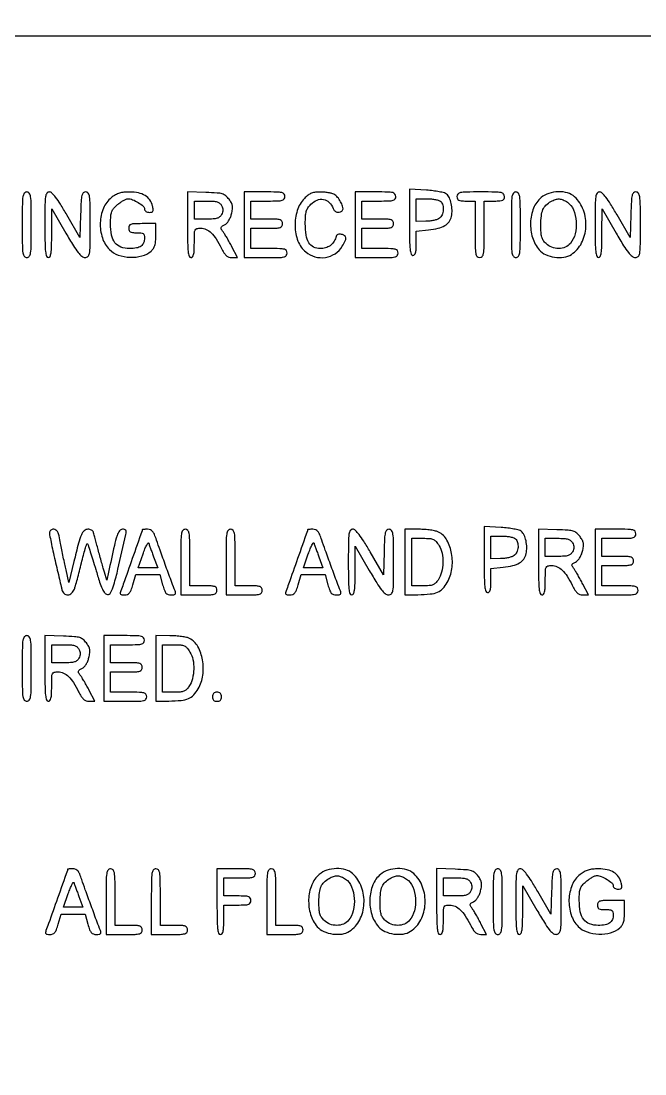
# Model space of a CAD drawing. Extents: x 0 to 1066, y 0 to 761.
# Drawn here: x 801.71 to 825.02, y 696.63 to 735.98 of the extents above; entities that cross this region are included whole.
import ezdxf

# ---------------------------------------------------------------- set-up
doc = ezdxf.new("R2010")
doc.units = 0
doc.header["$MEASUREMENT"] = 0

msp = doc.modelspace()

# ---------------------------------------------------------------- linework, layer by layer
msp.add_lwpolyline([(183.390323, 95.266879, 0.000001), (192.989143, 95.254457, 0.000118)], format="xyb")
for points in [[(409.06215, 749.15415), (40.8618, 749.132981), (40.8618, 380.65769), (40.8618, 12.1824), (501.2973, 12.1824), (961.7328, 12.1824), (961.7328, 380.646631), (961.7328, 749.110861), (961.41555, 749.1633, 0.040886), (961.153339, 749.184871, 0.000002), (934.190609, 749.194398, 0.000089), (904.448031, 749.199508, 0.000054), (869.1804, 749.195529, -0.000029), (813.61687, 749.186499, -0.000004), (696.10453, 749.175037, -0.000004), (556.774728, 749.163736, -0.000004)], [(801.7542, 728.3637, 0.002322), (801.757789, 727.590838, 0.031956), (801.778267, 727.311487, 0.123223), (801.829078, 727.185109, 0.240299), (801.9234, 727.137, 0.240299), (802.017722, 727.185109, 0.123223), (802.068533, 727.311487, 0.031956), (802.089011, 727.590838, 0.002322), (802.0926, 728.3637, 0.002322), (802.089011, 729.136562, 0.031956), (802.068533, 729.415912, 0.123223), (802.017722, 729.542291, 0.240299), (801.9234, 729.5904, 0.240299), (801.829078, 729.542291, 0.123223), (801.778267, 729.415912, 0.031956), (801.757789, 729.136562, 0.002322)], [(802.6002, 728.3637, 0.003213), (802.604528, 727.690179, 0.022561), (802.623538, 727.3626, 0.049302), (802.659453, 727.186877, 0.328801), (802.7271, 727.137, 0.295501), (802.792472, 727.179331, 0.070336), (802.830206, 727.310031, 0.029944), (802.85024, 727.557594, 0.004715), (802.855837, 728.04645), (802.857674, 728.9559), (803.384587, 728.049757, 0.006242), (803.663961, 727.582824, 0.029041), (803.843682, 727.325537, 0.052989), (803.980926, 727.185038, 0.170079), (804.10185, 727.140307, 0.199339), (804.210131, 727.183073, 0.163117), (804.267825, 727.294506, 0.036571), (804.288904, 727.553381, 0.002034), (804.2922, 728.3637, 0.002367), (804.288569, 729.130872, 0.031318), (804.268184, 729.413183, 0.117824), (804.218377, 729.541877, 0.246563), (804.12596, 729.5904, 0.195513), (804.035155, 729.553482, 0.145553), (803.981852, 729.458056, 0.043894), (803.954339, 729.251793, 0.004128), (803.93561, 728.740518), (803.9115, 727.890636), (803.418317, 728.740518, 0.007787), (803.178238, 729.139783, 0.025041), (803.001401, 729.39441, 0.035073), (802.863547, 729.549318, 0.195814), (802.762667, 729.5904, 0.254619), (802.672661, 729.541388, 0.110911), (802.624151, 729.409558, 0.030502), (802.603887, 729.123386, 0.002427)], [(805.083328, 729.378543, 0.129246), (804.787205, 728.985897, 0.088626), (804.669013, 728.437592, 0.087215), (804.747565, 727.873933, 0.118789), (805.01436, 727.437731, 0.112618), (805.342824, 727.231294, 0.075265), (805.780935, 727.148595, 0.075304), (806.223652, 727.199285, 0.113008), (806.565523, 727.381366, 0.065979), (806.653355, 727.480589, 0.074329), (806.708072, 727.595491, 0.054743), (806.736967, 727.748484, 0.019325), (806.7456, 727.971773), (806.7456, 728.406), (806.238, 728.406, 0.008455), (805.944302, 728.401033, 0.072107), (805.815, 728.3778, 0.188641), (805.753468, 728.326532, 0.12648), (805.7304, 728.2368, 0.087745), (805.745399, 728.151992, 0.177212), (805.788563, 728.100836, 0.10769), (805.872166, 728.074553, 0.022514), (806.0265, 728.0676, -0.021714), (806.188585, 728.060558, -0.124268), (806.269265, 728.032551, -0.187079), (806.309695, 727.975864, -0.062494), (806.3226, 727.87302, -0.091498), (806.288963, 727.690747, -0.148314), (806.193174, 727.567186, -0.113347), (806.023088, 727.497047, -0.041372), (805.76192, 727.4754, -0.086758), (805.439334, 727.531799, -0.145015), (805.219123, 727.693775, -0.116882), (805.093179, 727.978949, -0.045825), (805.0536, 728.409889, -0.015089), (805.062247, 728.696368, -0.073154), (805.095495, 728.855158, -0.095003), (805.168951, 728.977179, -0.035007), (805.313891, 729.11758, -0.021479), (805.422686, 729.201417, -0.024071), (805.534326, 729.272263, -0.024321), (805.634191, 729.322828, -0.105406), (805.698792, 729.3366, -0.095864), (805.876127, 729.302284, -0.042073), (806.090696, 729.194265, -0.039621), (806.273119, 729.061347, -0.218876), (806.3226, 728.953727, 0.137225), (806.336137, 728.905332, 0.104143), (806.373996, 728.864939, 0.087371), (806.431539, 728.838135, 0.065501), (806.500971, 728.829, 0.051376), (806.593948, 728.838579, 0.224479), (806.636899, 728.871025, 0.158116), (806.64758, 728.933788, 0.023398), (806.622742, 729.06165, 0.090086), (806.520494, 729.29164, 0.105062), (806.348033, 729.456682, 0.089301), (806.09948, 729.554788, 0.048933), (805.7727, 729.587581, 0.02471), (805.553234, 729.577218, 0.049497), (805.383112, 729.543529, 0.05494), (805.234639, 729.480021, 0.038421)], [(807.93, 728.367121, 0.003202), (807.934326, 727.691613, 0.022501), (807.953332, 727.36317, 0.049121), (807.98923, 727.186947, 0.329081), (808.0569, 727.137, 0.232029), (808.118637, 727.16728, 0.108427), (808.157769, 727.2498, 0.047315), (808.178501, 727.405657, 0.00942), (808.1838, 727.6869, -0.00595), (808.188107, 728.048865, -0.096871), (808.214144, 728.166998, -0.238613), (808.27881, 728.220615, -0.056005), (808.422853, 728.2368, -0.111153), (808.624305, 728.191456, -0.081177), (808.81362, 728.060601, -0.058854), (808.99931, 727.833971, -0.025924), (809.191172, 727.49655, 0.021841), (809.290916, 727.317753, 0.069009), (809.37807, 727.212227, 0.100305), (809.470578, 727.156432, 0.085906), (809.582845, 727.137), (809.79405, 727.137), (809.587873, 727.53885, 0.006834), (809.499806, 727.704872, 0.006481), (809.405698, 727.871412, 0.006451), (809.318651, 728.01656, 0.022591), (809.257227, 728.106675, -0.02569), (809.190648, 728.205664, -0.192002), (809.181729, 728.260464, -0.198014), (809.213063, 728.30539, -0.027525), (809.313928, 728.362575, 0.089041), (809.391881, 728.420414, 0.046566), (809.466398, 728.516076, 0.042448), (809.529634, 728.636402, 0.038847), (809.573864, 728.769263, 0.026721), (809.607834, 728.945622, 0.076578), (809.605842, 729.070041, 0.082928), (809.566816, 729.182384, 0.035157), (809.480472, 729.317062, 0.057331), (809.357902, 729.44734, 0.10358), (809.229517, 729.516632, 0.055706), (809.034385, 729.551574, 0.007564), (808.619158, 729.572671), (807.93, 729.597243)], [(810.045, 728.3637), (810.045, 727.137), (810.8487, 727.137, 0.004147), (811.339409, 727.14107, 0.047763), (811.530788, 727.162603, 0.16431), (811.618194, 727.214193, 0.179874), (811.6524, 727.3062, 0.157888), (811.62286, 727.397416, 0.176663), (811.54665, 727.448962, 0.055952), (811.381778, 727.471053, 0.005351), (810.9756, 727.4754), (810.2988, 727.4754), (810.2988, 727.8561), (810.2988, 728.2368), (810.891, 728.2368, 0.006583), (811.240892, 728.241407, 0.063075), (811.388025, 728.263993, 0.183695), (811.45687, 728.315426, 0.142406), (811.4832, 728.406, 0.142406), (811.45687, 728.496574, 0.183695), (811.388025, 728.548007, 0.063075), (811.240892, 728.570593, 0.006583), (810.891, 728.5752), (810.2988, 728.5752), (810.2988, 728.9136), (810.2988, 729.252), (810.9333, 729.252, 0.005909), (811.311326, 729.256467, 0.059311), (811.467337, 729.27879, 0.180365), (811.539856, 729.330288, 0.150217), (811.5678, 729.4212, 0.17273), (811.535127, 729.512957, 0.168559), (811.451475, 729.56455, 0.050222), (811.268922, 729.586249, 0.004487), (810.8064, 729.5904), (810.045, 729.5904)], [(812.295829, 729.34592, 0.114205), (812.027961, 728.89554, 0.083506), (811.945034, 728.317564, 0.085163), (812.055564, 727.755094, 0.127519), (812.344003, 727.349027, 0.108551), (812.689866, 727.167535, 0.105254), (813.084005, 727.144943, 0.106878), (813.448422, 727.284373, 0.11522), (813.711118, 727.559112, 0.021165), (813.819799, 727.762261, 0.127063), (813.842965, 727.878849, 0.232712), (813.800227, 727.954558, 0.086167), (813.685743, 728.006743, 0.067058), (813.608889, 728.016155, 0.120753), (813.547762, 728.000391, 0.12276), (813.501509, 727.958409, 0.07065), (813.468701, 727.890211, -0.072622), (813.382576, 727.712971, -0.089596), (813.254095, 727.582059, -0.08774), (813.085631, 727.502538, -0.066597), (812.882787, 727.4754, -0.114856), (812.632675, 727.533622, -0.145297), (812.459122, 727.694008, -0.099183), (812.359515, 727.976934, -0.035212), (812.3292, 728.406869, -0.014703), (812.337529, 728.690043, -0.055361), (812.367425, 728.864821, -0.07729), (812.428879, 728.997312, -0.049247), (812.536855, 729.128945, -0.096703), (812.770425, 729.286212, -0.146157), (813.012427, 729.312824, -0.15206), (813.222632, 729.20271, -0.107279), (813.368138, 728.97705, 0.127947), (813.434411, 728.882926, 0.131147), (813.53756, 728.834114, 0.142401), (813.644876, 728.845066, 0.159485), (813.724019, 728.911852, 0.211029), (813.738163, 729.013973, 0.047286), (813.672619, 729.181549, 0.046742), (813.564502, 729.35371, 0.065556), (813.436331, 729.481959, 0.088545), (813.359229, 729.521919, 0.025252), (813.228136, 729.555536, 0.02458), (813.073706, 729.579094, 0.023821), (812.916078, 729.587709, 0.026305), (812.70603, 729.578119, 0.068477), (812.559186, 729.542966, 0.074054), (812.434048, 729.471392, 0.034872)], [(814.1904, 728.3637), (814.1904, 727.137), (814.9941, 727.137, 0.004147), (815.484809, 727.14107, 0.047763), (815.676188, 727.162603, 0.16431), (815.763594, 727.214193, 0.179874), (815.7978, 727.3062, 0.157888), (815.76826, 727.397416, 0.176663), (815.69205, 727.448962, 0.055952), (815.527178, 727.471053, 0.005351), (815.121, 727.4754), (814.4442, 727.4754), (814.4442, 727.8561), (814.4442, 728.2368), (815.0364, 728.2368, 0.006583), (815.386292, 728.241407, 0.063075), (815.533425, 728.263993, 0.183695), (815.60227, 728.315426, 0.142406), (815.6286, 728.406, 0.142406), (815.60227, 728.496574, 0.183695), (815.533425, 728.548007, 0.063075), (815.386292, 728.570593, 0.006583), (815.0364, 728.5752), (814.4442, 728.5752), (814.4442, 728.9136), (814.4442, 729.252), (815.0787, 729.252, 0.005909), (815.456726, 729.256467, 0.059311), (815.612738, 729.27879, 0.180365), (815.685256, 729.330288, 0.150217), (815.7132, 729.4212, 0.17273), (815.680527, 729.512957, 0.168559), (815.596875, 729.56455, 0.050222), (815.414322, 729.586249, 0.004487), (814.9518, 729.5904), (814.1904, 729.5904)], [(816.2208, 728.459426, 0.003177), (816.225121, 727.779444, 0.022367), (816.244118, 727.449054, 0.048715), (816.27998, 727.271702, 0.329705), (816.3477, 727.2216, 0.208378), (816.408043, 727.24789, 0.11961), (816.447531, 727.318327, 0.055661), (816.468906, 727.449399, 0.012613), (816.4746, 727.675064), (816.4746, 728.128528), (816.92955, 728.175483, 0.029754), (817.295321, 728.235388, 0.076952), (817.543388, 728.333157, 0.106873), (817.701428, 728.478032, 0.100256), (817.790012, 728.67852, 0.058942), (817.812983, 728.911086, 0.048856), (817.78394, 729.158341, 0.051542), (817.712641, 729.375271, 0.114883), (817.608197, 729.512857, 0.111025), (817.524735, 729.555419, 0.015594), (817.334766, 729.59775, 0.017167), (817.103129, 729.633644, 0.01383), (816.852235, 729.656728), (816.2208, 729.697251)], [(817.9974, 729.4212, 0.094959), (818.013963, 729.334774, 0.184152), (818.06085, 729.283725, 0.098846), (818.153839, 729.25833, 0.017388), (818.3358, 729.252), (818.6742, 729.252), (818.6742, 728.1945, 0.002827), (818.677931, 727.534541, 0.036854), (818.698734, 727.290337, 0.138781), (818.749994, 727.179868, 0.218517), (818.8434, 727.137, 0.218517), (818.936806, 727.179868, 0.138781), (818.988066, 727.290337, 0.036854), (819.008869, 727.534541, 0.002827), (819.0126, 728.1945), (819.0126, 729.252), (819.3933, 729.252, 0.013964), (819.603058, 729.257859, 0.090841), (819.705263, 729.28255, 0.188085), (819.755834, 729.333595, 0.102588), (819.774, 729.4212, 0.193568), (819.736802, 729.513685, 0.15568), (819.641813, 729.565221, 0.043488), (819.432805, 729.586467, 0.003595), (818.8857, 729.5904, 0.003595), (818.338595, 729.586467, 0.043488), (818.129588, 729.565221, 0.15568), (818.034598, 729.513685, 0.193568)], [(820.0278, 728.3637, 0.002322), (820.031389, 727.590838, 0.031956), (820.051867, 727.311487, 0.123223), (820.102678, 727.185109, 0.240299), (820.197, 727.137, 0.240299), (820.291322, 727.185109, 0.123223), (820.342133, 727.311487, 0.031956), (820.362611, 727.590838, 0.002322), (820.3662, 728.3637, 0.002322), (820.362611, 729.136562, 0.031956), (820.342133, 729.415912, 0.123223), (820.291322, 729.542291, 0.240299), (820.197, 729.5904, 0.240299), (820.102678, 729.542291, 0.123223), (820.051867, 729.415912, 0.031956), (820.031389, 729.136562, 0.002322)], [(821.142403, 729.378373, 0.123885), (820.859212, 728.985677, 0.085485), (820.745637, 728.446757, 0.082885), (820.818108, 727.884736, 0.104562), (821.069839, 727.426126, 0.111799), (821.307809, 727.249775, 0.06908), (821.644208, 727.154081, 0.069045), (821.994165, 727.153615, 0.111332), (822.272082, 727.257681, 0.131426), (822.652839, 727.68366, 0.103697), (822.813254, 728.283311, 0.101152), (822.72059, 728.909653, 0.118621), (822.389971, 729.409219, 0.118666), (822.130235, 729.555801, 0.075716), (821.784556, 729.599738, 0.073305), (821.429541, 729.538407, 0.095814)], [(823.158, 728.3637, 0.003213), (823.162328, 727.690179, 0.022561), (823.181338, 727.3626, 0.049302), (823.217253, 727.186877, 0.328801), (823.2849, 727.137, 0.295501), (823.350272, 727.179331, 0.070336), (823.388006, 727.310031, 0.029944), (823.40804, 727.557594, 0.004715), (823.413637, 728.04645), (823.415474, 728.9559), (823.942387, 728.049757, 0.006242), (824.221761, 727.582824, 0.029041), (824.401482, 727.325537, 0.052989), (824.538726, 727.185038, 0.170079), (824.65965, 727.140307, 0.199339), (824.767931, 727.183073, 0.163117), (824.825625, 727.294506, 0.036571), (824.846704, 727.553381, 0.002034), (824.85, 728.3637, 0.002367), (824.846369, 729.130872, 0.031318), (824.825984, 729.413183, 0.117824), (824.776177, 729.541877, 0.246563), (824.68376, 729.5904, 0.195513), (824.592955, 729.553482, 0.145553), (824.539652, 729.458056, 0.043894), (824.512139, 729.251793, 0.004128), (824.49341, 728.740518), (824.4693, 727.890636), (823.976117, 728.740518, 0.007787), (823.736038, 729.139783, 0.025041), (823.559201, 729.39441, 0.035073), (823.421347, 729.549318, 0.195814), (823.320467, 729.5904, 0.254619), (823.230461, 729.541388, 0.110911), (823.181951, 729.409558, 0.030502), (823.161687, 729.123386, 0.002427)], [(809.199, 729.0828, -0.049536), (809.235162, 728.995426, -0.073486), (809.247253, 728.9136, -0.073486), (809.235162, 728.831774, -0.049536), (809.199, 728.7444, -0.09537), (809.130105, 728.659475, -0.100861), (809.035866, 728.608233, -0.059921), (808.890832, 728.582248, -0.014397), (808.646123, 728.5752), (808.1838, 728.5752), (808.1838, 728.9136), (808.1838, 729.252), (808.646123, 729.252, -0.014397), (808.890832, 729.244952, -0.059921), (809.035866, 729.218967, -0.100861), (809.130105, 729.167725, -0.09537)], [(817.38828, 729.23508, -0.13151), (817.467434, 729.098069, -0.084316), (817.4848, 728.914115, -0.084006), (817.440413, 728.734081, -0.128741), (817.34175, 728.608367, -0.079472), (817.260395, 728.564901, -0.027293), (817.131572, 728.528204, -0.026323), (816.982663, 728.502596, -0.027554), (816.83415, 728.493291), (816.4746, 728.4906), (816.4746, 728.9136), (816.4746, 729.3366), (816.88068, 729.3366, -0.022886), (817.043585, 729.32914, -0.026473), (817.197296, 729.306779, -0.026952), (817.323495, 729.274381, -0.120635)], [(822.121497, 729.206639, -0.143223), (822.349198, 728.922323, -0.079931), (822.45166, 728.487153, -0.077332), (822.413465, 728.026018, -0.11509), (822.232196, 727.66575, -0.119537), (822.043784, 727.526195, -0.098447), (821.798127, 727.475552, -0.09388), (821.541677, 727.522262, -0.097006), (821.323403, 727.659347, -0.056872), (821.222483, 727.77844, -0.080028), (821.164587, 727.904796, -0.054705), (821.136763, 728.076524, -0.014142), (821.130291, 728.357297, -0.025001), (821.149355, 728.702155, -0.075567), (821.208782, 728.929138, -0.098225), (821.322237, 729.094005, -0.062967), (821.5083, 729.234419, -0.051006), (821.673066, 729.307758, -0.090781), (821.819714, 729.327795, -0.090761), (821.963971, 729.294581, -0.050966)], [(802.7694, 716.857404, 0.047767), (802.777643, 716.771313, 0.002528), (802.831438, 716.500343, 0.003959), (802.899692, 716.178457, 0.00287), (802.980593, 715.821054, -0.000002), (803.0647, 715.459138, -0.000002), (803.142737, 715.123331, -0.000002), (803.208237, 714.841467, -0.000017), (803.236005, 714.72195, 0.147869), (803.317327, 714.580531, 0.205885), (803.452844, 714.531182, 0.176392), (803.598655, 714.593875, 0.11354), (803.702046, 714.748483, 0.021448), (803.744456, 714.876271, 0.003611), (803.813271, 715.124607, 0.003945), (803.889781, 715.417864, 0.003496), (803.964889, 715.724347, -0.006156), (804.03712, 716.012452, -0.010899), (804.104762, 716.247899, -0.005551), (804.165441, 716.435607, -0.556878), (804.18775, 716.44085, -0.11647), (804.21087, 716.403434, -0.001547), (804.296785, 716.142881, -0.004332), (804.393093, 715.838834, -0.00282), (804.499285, 715.486136, 0.006286), (804.645608, 715.012077, 0.030826), (804.747862, 714.751223, 0.058933), (804.837981, 714.605203, 0.190588), (804.934884, 714.549275, 0.326366), (805.057475, 714.613744, 0.039676), (805.176107, 714.913883, 0.018108), (805.330341, 715.491596, 0.002117), (805.622334, 716.79465, 0.040046), (805.635278, 716.88913, 0.15964), (805.620414, 716.944894, 0.190105), (805.577544, 716.975368, 0.060633), (805.498408, 716.985, 0.243546), (805.385412, 716.92649, 0.075824), (805.297229, 716.750217, 0.023764), (805.195662, 716.37593, 0.001912), (804.979079, 715.3776), (804.916026, 715.0815), (804.825798, 715.3776, -0.004222), (804.781212, 715.528472, -0.001439), (804.718959, 715.748254, -0.00143), (804.651605, 715.991356, -0.001648), (804.588796, 716.2236, 0.00027), (804.530398, 716.441917, 0.000345), (804.476337, 716.643031, 0.000267), (804.4308, 716.811613, 0.002921), (804.412066, 716.87925, 0.133791), (804.387706, 716.919701, 0.071199), (804.339812, 716.953936, 0.062684), (804.27691, 716.977128, 0.057069), (804.208161, 716.985, 0.191396), (804.070437, 716.930276, 0.101864), (803.963533, 716.777752, 0.038771), (803.855981, 716.464573, 0.004991), (803.68495, 715.775587), (803.500606, 714.99994), (803.391833, 715.46372, -0.004337), (803.343244, 715.679287, -0.002315), (803.28672, 715.946585, -0.002304), (803.231521, 716.220077, -0.003592), (803.186745, 716.45625, 0.011053), (803.129827, 716.733779, 0.057006), (803.077863, 716.88149, 0.121799), (803.014834, 716.95715, 0.159795), (802.929915, 716.985, 0.077986), (802.868596, 716.975377, 0.090324), (802.816551, 716.947519, 0.100781), (802.781758, 716.906066, 0.124994)], [(806.237995, 716.96385, -0.084799), (806.231491, 716.925834, -0.000052), (805.86552, 715.887062, -0.000388), (805.529976, 714.937328, -0.009822), (805.432975, 714.67965, 0.060048), (805.413383, 714.605919, 0.230938), (805.427632, 714.562062, 0.170663), (805.475725, 714.537954, 0.031659), (805.575979, 714.5316, 0.086283), (805.684094, 714.550397, 0.134827), (805.760923, 714.604359, 0.082591), (805.822996, 714.71137, 0.018432), (805.890468, 714.9123), (806.002876, 715.293), (806.447843, 715.293), (806.892811, 715.293), (806.9994, 714.9123, 0.017944), (807.064785, 714.70739, 0.087286), (807.125012, 714.601931, 0.141822), (807.202234, 714.549552, 0.078722), (807.315546, 714.5316, 0.029308), (807.420692, 714.537768, 0.166988), (807.470422, 714.561676, 0.236769), (807.485264, 714.605466, 0.061225), (807.46549, 714.67965, -0.006965), (807.343201, 714.996006, -0.001209), (807.121945, 715.59744, -0.001323), (806.902217, 716.204187, -0.005089), (806.770452, 716.58315, 0.017403), (806.691681, 716.7929, 0.074917), (806.622922, 716.906675, 0.125362), (806.543216, 716.964572, 0.094981), (806.436649, 716.985, 0.00999), (806.360484, 716.983478, 0.016528), (806.296352, 716.978787, 0.010464), (806.245248, 716.972262, 0.371455)], [(807.6762, 715.7583), (807.6762, 714.5316), (808.353, 714.5316, 0.005351), (808.759178, 714.535947, 0.055952), (808.92405, 714.558037, 0.176663), (809.00026, 714.609584, 0.157888), (809.0298, 714.7008, 0.12648), (809.006732, 714.790532, 0.188641), (808.9452, 714.8418, 0.072107), (808.815898, 714.865033, 0.008455), (808.5222, 714.87), (808.0146, 714.87), (808.0146, 715.9275, 0.002827), (808.010869, 716.587459, 0.036854), (807.990066, 716.831662, 0.138781), (807.938806, 716.942132, 0.218517), (807.8454, 716.985, 0.240299), (807.751078, 716.936891, 0.123223), (807.700267, 716.810512, 0.031956), (807.679789, 716.531162, 0.002322)], [(809.3682, 715.7583), (809.3682, 714.5316), (810.045, 714.5316, 0.005351), (810.451178, 714.535947, 0.055952), (810.61605, 714.558037, 0.176663), (810.69226, 714.609584, 0.157888), (810.7218, 714.7008, 0.12648), (810.698732, 714.790532, 0.188641), (810.6372, 714.8418, 0.072107), (810.507898, 714.865033, 0.008455), (810.2142, 714.87), (809.7066, 714.87), (809.7066, 715.9275, 0.002827), (809.702869, 716.587459, 0.036854), (809.682066, 716.831662, 0.138781), (809.630806, 716.942132, 0.218517), (809.5374, 716.985, 0.240299), (809.443078, 716.936891, 0.123223), (809.392267, 716.810512, 0.031956), (809.371789, 716.531162, 0.002322)], [(812.413795, 716.96385, -0.084799), (812.407291, 716.925834, -0.000052), (812.04132, 715.887062, -0.000388), (811.705776, 714.937328, -0.009822), (811.608775, 714.67965, 0.060048), (811.589183, 714.605919, 0.230938), (811.603432, 714.562062, 0.170663), (811.651525, 714.537954, 0.031659), (811.751779, 714.5316, 0.086283), (811.859894, 714.550397, 0.134827), (811.936723, 714.604359, 0.082591), (811.998796, 714.71137, 0.018432), (812.066268, 714.9123), (812.178676, 715.293), (812.623643, 715.293), (813.068611, 715.293), (813.1752, 714.9123, 0.017944), (813.240585, 714.70739, 0.087286), (813.300812, 714.601931, 0.141822), (813.378034, 714.549552, 0.078722), (813.491346, 714.5316, 0.029308), (813.596492, 714.537768, 0.166988), (813.646222, 714.561676, 0.236769), (813.661064, 714.605466, 0.061225), (813.64129, 714.67965, -0.006965), (813.519001, 714.996006, -0.001209), (813.297745, 715.59744, -0.001323), (813.078017, 716.204187, -0.005089), (812.946252, 716.58315, 0.017403), (812.867481, 716.7929, 0.074917), (812.798722, 716.906675, 0.125362), (812.719016, 716.964572, 0.094981), (812.612449, 716.985, 0.00999), (812.536284, 716.983478, 0.016528), (812.472152, 716.978787, 0.010464), (812.421048, 716.972262, 0.371455)], [(813.9366, 715.7583, 0.003213), (813.940928, 715.084779, 0.022561), (813.959938, 714.7572, 0.049302), (813.995853, 714.581477, 0.328801), (814.0635, 714.5316, 0.295501), (814.128872, 714.573931, 0.070336), (814.166606, 714.704631, 0.029944), (814.18664, 714.952194, 0.004715), (814.192237, 715.44105), (814.194074, 716.3505), (814.720987, 715.444357, 0.006242), (815.000361, 714.977424, 0.029041), (815.180082, 714.720137, 0.052989), (815.317326, 714.579638, 0.170079), (815.43825, 714.534907, 0.199339), (815.546531, 714.577673, 0.163117), (815.604225, 714.689106, 0.036571), (815.625304, 714.947981, 0.002034), (815.6286, 715.7583, 0.002367), (815.624969, 716.525472, 0.031318), (815.604584, 716.807783, 0.117824), (815.554777, 716.936477, 0.246563), (815.46236, 716.985, 0.195513), (815.371555, 716.948082, 0.145553), (815.318252, 716.852656, 0.043894), (815.290739, 716.646393, 0.004128), (815.27201, 716.135118), (815.2479, 715.285236), (814.754717, 716.135118, 0.007787), (814.514638, 716.534383, 0.025041), (814.337801, 716.78901, 0.035073), (814.199947, 716.943918, 0.195814), (814.099067, 716.985, 0.254619), (814.009061, 716.935988, 0.110911), (813.960551, 716.804158, 0.030502), (813.940287, 716.517986, 0.002427)], [(816.0516, 715.7583), (816.0516, 714.5316), (816.53805, 714.540033, 0.018847), (817.00102, 714.565533, 0.076273), (817.274429, 714.633881, 0.107083), (817.465618, 714.767669, 0.057946), (817.635822, 715.000564, 0.09461), (817.806813, 715.505218, 0.077415), (817.797401, 716.075831, 0.083451), (817.621767, 716.576265, 0.148656), (817.311584, 716.878003, 0.065462), (817.19924, 716.918466, 0.01784), (817.013259, 716.952174, 0.017725), (816.797631, 716.975591, 0.017594), (816.58035, 716.983753), (816.0516, 716.985)], [(819.0126, 715.854026, 0.003177), (819.016921, 715.174044, 0.022367), (819.035918, 714.843654, 0.048715), (819.07178, 714.666302, 0.329705), (819.1395, 714.6162, 0.208378), (819.199843, 714.64249, 0.11961), (819.239331, 714.712927, 0.055661), (819.260706, 714.843999, 0.012613), (819.2664, 715.069664), (819.2664, 715.523128), (819.72135, 715.570083, 0.029754), (820.087121, 715.629988, 0.076952), (820.335188, 715.727757, 0.106873), (820.493228, 715.872632, 0.100256), (820.581812, 716.07312, 0.058942), (820.604783, 716.305686, 0.048856), (820.57574, 716.552941, 0.051542), (820.504441, 716.769871, 0.114883), (820.399997, 716.907457, 0.111025), (820.316535, 716.950019, 0.015594), (820.126566, 716.99235, 0.017167), (819.894929, 717.028244, 0.01383), (819.644035, 717.051328), (819.0126, 717.091851)], [(821.043, 715.761721, 0.003202), (821.047326, 715.086213, 0.022501), (821.066332, 714.75777, 0.049121), (821.10223, 714.581547, 0.329081), (821.1699, 714.5316, 0.232029), (821.231637, 714.56188, 0.108427), (821.270769, 714.6444, 0.047315), (821.291501, 714.800257, 0.00942), (821.2968, 715.0815, -0.00595), (821.301107, 715.443465, -0.096871), (821.327144, 715.561598, -0.238613), (821.39181, 715.615215, -0.056005), (821.535853, 715.6314, -0.111153), (821.737305, 715.586056, -0.081177), (821.92662, 715.455201, -0.058854), (822.11231, 715.228571, -0.025924), (822.304172, 714.89115, 0.021841), (822.403916, 714.712353, 0.069009), (822.49107, 714.606827, 0.100305), (822.583578, 714.551032, 0.085906), (822.695845, 714.5316), (822.90705, 714.5316), (822.700873, 714.93345, 0.006834), (822.612806, 715.099472, 0.006481), (822.518698, 715.266012, 0.006451), (822.431651, 715.41116, 0.022591), (822.370227, 715.501275, -0.02569), (822.303648, 715.600264, -0.192002), (822.294729, 715.655064, -0.198014), (822.326063, 715.69999, -0.027525), (822.426928, 715.757175, 0.089041), (822.504881, 715.815014, 0.046566), (822.579398, 715.910676, 0.042448), (822.642634, 716.031002, 0.038847), (822.686864, 716.163863, 0.026721), (822.720834, 716.340222, 0.076578), (822.718842, 716.464641, 0.082928), (822.679816, 716.576984, 0.035157), (822.593472, 716.711662, 0.057331), (822.470902, 716.84194, 0.10358), (822.342517, 716.911232, 0.055706), (822.147385, 716.946174, 0.007564), (821.732158, 716.967271), (821.043, 716.991843)], [(823.158, 715.7583), (823.158, 714.5316), (823.9617, 714.5316, 0.004147), (824.452409, 714.53567, 0.047763), (824.643788, 714.557203, 0.16431), (824.731194, 714.608793, 0.179874), (824.7654, 714.7008, 0.157888), (824.73586, 714.792016, 0.176663), (824.65965, 714.843562, 0.055952), (824.494778, 714.865653, 0.005351), (824.0886, 714.87), (823.4118, 714.87), (823.4118, 715.2507), (823.4118, 715.6314), (824.004, 715.6314, 0.006583), (824.353892, 715.636007, 0.063075), (824.501025, 715.658593, 0.183695), (824.56987, 715.710026, 0.142406), (824.5962, 715.8006, 0.142406), (824.56987, 715.891174, 0.183695), (824.501025, 715.942607, 0.063075), (824.353892, 715.965193, 0.006583), (824.004, 715.9698), (823.4118, 715.9698), (823.4118, 716.3082), (823.4118, 716.6466), (824.0463, 716.6466, 0.005909), (824.424326, 716.651067, 0.059311), (824.580338, 716.67339, 0.180365), (824.652856, 716.724888, 0.150217), (824.6808, 716.8158, 0.17273), (824.648127, 716.907557, 0.168559), (824.564475, 716.95915, 0.050222), (824.381922, 716.980849, 0.004487), (823.9194, 716.985), (823.158, 716.985)], [(817.326553, 716.37165, -0.090931), (817.438874, 716.089931, -0.056823), (817.468935, 715.735009, -0.056208), (817.418025, 715.377188, -0.081785), (817.28923, 715.086309, -0.053857), (817.195967, 714.972766, -0.102503), (817.096965, 714.909135, -0.073821), (816.959288, 714.878409, -0.018052), (816.72645, 714.87), (816.3054, 714.87), (816.3054, 715.7583), (816.3054, 716.6466), (816.729643, 716.6466, -0.017821), (816.979618, 716.637688, -0.090339), (817.114117, 716.603135, -0.111314), (817.213876, 716.526766, -0.033754)], [(820.18008, 716.62968, -0.13151), (820.259234, 716.492669, -0.084316), (820.2766, 716.308715, -0.084006), (820.232213, 716.128681, -0.128741), (820.13355, 716.002967, -0.079472), (820.052195, 715.959501, -0.027293), (819.923372, 715.922804, -0.026323), (819.774463, 715.897196, -0.027554), (819.62595, 715.887891), (819.2664, 715.8852), (819.2664, 716.3082), (819.2664, 716.7312), (819.67248, 716.7312, -0.022886), (819.835385, 716.72374, -0.026473), (819.989096, 716.701378, -0.026952), (820.115295, 716.668981, -0.120635)], [(822.312, 716.4774, -0.049536), (822.348162, 716.390026, -0.073486), (822.360253, 716.3082, -0.073486), (822.348162, 716.226374, -0.049536), (822.312, 716.139, -0.09537), (822.243105, 716.054075, -0.100861), (822.148866, 716.002833, -0.059921), (822.003832, 715.976848, -0.014397), (821.759123, 715.9698), (821.2968, 715.9698), (821.2968, 716.3082), (821.2968, 716.6466), (821.759123, 716.6466, -0.014397), (822.003832, 716.639552, -0.059921), (822.148866, 716.613567, -0.100861), (822.243105, 716.562325, -0.09537)], [(806.664155, 715.94865), (806.813944, 715.5468), (806.451638, 715.5468), (806.089332, 715.5468), (806.267143, 716.061218, -0.011999), (806.337893, 716.251024, -0.026422), (806.402917, 716.391459, -0.047278), (806.453234, 716.468101, -0.601846), (806.47966, 716.463068, 0.009837), (806.501496, 716.396895, 0.001488), (806.548171, 716.265523, 0.001668), (806.604262, 716.110756, 0.001442)], [(812.839955, 715.94865), (812.989744, 715.5468), (812.627438, 715.5468), (812.265132, 715.5468), (812.442943, 716.061218, -0.011999), (812.513693, 716.251024, -0.026422), (812.578717, 716.391459, -0.047278), (812.629034, 716.468101, -0.601846), (812.65546, 716.463068, 0.009837), (812.677296, 716.396895, 0.001488), (812.723971, 716.265523, 0.001668), (812.780062, 716.110756, 0.001442)], [(801.7542, 711.7821, 0.002322), (801.757789, 711.009238, 0.031956), (801.778267, 710.729887, 0.123223), (801.829078, 710.603509, 0.240299), (801.9234, 710.5554, 0.240299), (802.017722, 710.603509, 0.123223), (802.068533, 710.729887, 0.031956), (802.089011, 711.009238, 0.002322), (802.0926, 711.7821, 0.002322), (802.089011, 712.554962, 0.031956), (802.068533, 712.834312, 0.123223), (802.017722, 712.960691, 0.240299), (801.9234, 713.0088, 0.240299), (801.829078, 712.960691, 0.123223), (801.778267, 712.834312, 0.031956), (801.757789, 712.554962, 0.002322)], [(802.6002, 711.785521, 0.003202), (802.604526, 711.110013, 0.022501), (802.623532, 710.78157, 0.049121), (802.65943, 710.605347, 0.329081), (802.7271, 710.5554, 0.232029), (802.788837, 710.58568, 0.108427), (802.827969, 710.6682, 0.047315), (802.848701, 710.824057, 0.00942), (802.854, 711.1053, -0.00595), (802.858307, 711.467265, -0.096871), (802.884344, 711.585398, -0.238613), (802.94901, 711.639015, -0.056005), (803.093053, 711.6552, -0.111153), (803.294505, 711.609856, -0.081177), (803.48382, 711.479001, -0.058854), (803.66951, 711.252371, -0.025924), (803.861372, 710.91495, 0.021841), (803.961116, 710.736153, 0.069009), (804.04827, 710.630627, 0.100305), (804.140778, 710.574832, 0.085906), (804.253045, 710.5554), (804.46425, 710.5554), (804.258073, 710.95725, 0.006834), (804.170006, 711.123272, 0.006481), (804.075898, 711.289812, 0.006451), (803.988851, 711.43496, 0.022591), (803.927427, 711.525075, -0.02569), (803.860848, 711.624064, -0.192002), (803.851929, 711.678864, -0.198014), (803.883263, 711.72379, -0.027525), (803.984128, 711.780975, 0.089041), (804.062081, 711.838814, 0.046566), (804.136598, 711.934476, 0.042448), (804.199834, 712.054802, 0.038847), (804.244064, 712.187663, 0.026721), (804.278034, 712.364022, 0.076578), (804.276042, 712.488441, 0.082928), (804.237016, 712.600784, 0.035157), (804.150672, 712.735462, 0.057331), (804.028102, 712.86574, 0.10358), (803.899717, 712.935032, 0.055706), (803.704585, 712.969974, 0.007564), (803.289358, 712.991071), (802.6002, 713.015643)], [(804.7998, 711.7821), (804.7998, 710.5554), (805.6035, 710.5554, 0.004147), (806.094209, 710.55947, 0.047763), (806.285588, 710.581003, 0.16431), (806.372994, 710.632593, 0.179874), (806.4072, 710.7246, 0.157888), (806.37766, 710.815816, 0.176663), (806.30145, 710.867362, 0.055952), (806.136578, 710.889453, 0.005351), (805.7304, 710.8938), (805.0536, 710.8938), (805.0536, 711.2745), (805.0536, 711.6552), (805.6458, 711.6552, 0.006583), (805.995692, 711.659807, 0.063075), (806.142825, 711.682393, 0.183695), (806.21167, 711.733826, 0.142406), (806.238, 711.8244, 0.142406), (806.21167, 711.914974, 0.183695), (806.142825, 711.966407, 0.063075), (805.995692, 711.988993, 0.006583), (805.6458, 711.9936), (805.0536, 711.9936), (805.0536, 712.332), (805.0536, 712.6704), (805.6881, 712.6704, 0.005909), (806.066126, 712.674867, 0.059311), (806.222138, 712.69719, 0.180365), (806.294656, 712.748688, 0.150217), (806.3226, 712.8396, 0.17273), (806.289927, 712.931357, 0.168559), (806.206275, 712.98295, 0.050222), (806.023722, 713.004649, 0.004487), (805.5612, 713.0088), (804.7998, 713.0088)], [(806.7456, 711.7821), (806.7456, 710.5554), (807.23205, 710.563833, 0.018847), (807.69502, 710.589333, 0.076273), (807.968429, 710.657681, 0.107083), (808.159618, 710.791469, 0.057946), (808.329822, 711.024364, 0.09461), (808.500813, 711.529018, 0.077415), (808.491401, 712.099631, 0.083451), (808.315767, 712.600065, 0.148656), (808.005584, 712.901803, 0.065462), (807.89324, 712.942266, 0.01784), (807.707259, 712.975974, 0.017725), (807.491631, 712.999391, 0.017594), (807.27435, 713.007553), (806.7456, 713.0088)], [(803.8692, 712.5012, -0.049536), (803.905362, 712.413826, -0.073486), (803.917453, 712.332, -0.073486), (803.905362, 712.250174, -0.049536), (803.8692, 712.1628, -0.09537), (803.800305, 712.077875, -0.100861), (803.706066, 712.026633, -0.059921), (803.561032, 712.000648, -0.014397), (803.316323, 711.9936), (802.854, 711.9936), (802.854, 712.332), (802.854, 712.6704), (803.316323, 712.6704, -0.014397), (803.561032, 712.663352, -0.059921), (803.706066, 712.637367, -0.100861), (803.800305, 712.586125, -0.09537)], [(808.020553, 712.39545, -0.090931), (808.132874, 712.113731, -0.056823), (808.162935, 711.758809, -0.056208), (808.112025, 711.400988, -0.081785), (807.98323, 711.110109, -0.053857), (807.889967, 710.996566, -0.102503), (807.790965, 710.932935, -0.073821), (807.653288, 710.902209, -0.018052), (807.42045, 710.8938), (806.9994, 710.8938), (806.9994, 711.7821), (806.9994, 712.6704), (807.423643, 712.6704, -0.017821), (807.673618, 712.661488, -0.090339), (807.808117, 712.626935, -0.111314), (807.907876, 712.550566, -0.033754)], [(808.8606, 710.7246, 0.072254), (808.871331, 710.650731, 0.124864), (808.9029, 710.5977, 0.124864), (808.955931, 710.566131, 0.072254), (809.0298, 710.5554, 0.072254), (809.103669, 710.566131, 0.124864), (809.1567, 710.5977, 0.124864), (809.188269, 710.650731, 0.072254), (809.199, 710.7246, 0.072254), (809.188269, 710.798469, 0.124864), (809.1567, 710.8515, 0.124864), (809.103669, 710.883069, 0.072254), (809.0298, 710.8938, 0.072254), (808.955931, 710.883069, 0.124864), (808.9029, 710.8515, 0.124864), (808.871331, 710.798469, 0.072254)], [(803.446195, 704.27385, -0.084799), (803.439691, 704.235834, -0.000052), (803.07372, 703.197062, -0.000388), (802.738176, 702.247328, -0.009822), (802.641175, 701.98965, 0.060048), (802.621583, 701.915919, 0.230938), (802.635832, 701.872062, 0.170663), (802.683925, 701.847954, 0.031659), (802.784179, 701.8416, 0.086283), (802.892294, 701.860397, 0.134827), (802.969123, 701.914359, 0.082591), (803.031196, 702.02137, 0.018432), (803.098668, 702.2223), (803.211076, 702.603), (803.656043, 702.603), (804.101011, 702.603), (804.2076, 702.2223, 0.017944), (804.272985, 702.01739, 0.087286), (804.333212, 701.911931, 0.141822), (804.410434, 701.859552, 0.078722), (804.523746, 701.8416, 0.029308), (804.628892, 701.847768, 0.166988), (804.678622, 701.871676, 0.236769), (804.693464, 701.915466, 0.061225), (804.67369, 701.98965, -0.006965), (804.551401, 702.306006, -0.001209), (804.330145, 702.90744, -0.001323), (804.110417, 703.514187, -0.005089), (803.978652, 703.89315, 0.017403), (803.899881, 704.1029, 0.074917), (803.831122, 704.216675, 0.125362), (803.751416, 704.274572, 0.094981), (803.644849, 704.295, 0.00999), (803.568684, 704.293478, 0.016528), (803.504552, 704.288787, 0.010464), (803.453448, 704.282262, 0.371455)], [(804.8844, 703.0683), (804.8844, 701.8416), (805.5612, 701.8416, 0.005351), (805.967378, 701.845947, 0.055952), (806.13225, 701.868037, 0.176663), (806.20846, 701.919584, 0.157888), (806.238, 702.0108, 0.12648), (806.214932, 702.100532, 0.188641), (806.1534, 702.1518, 0.072107), (806.024098, 702.175033, 0.008455), (805.7304, 702.18), (805.2228, 702.18), (805.2228, 703.2375, 0.002827), (805.219069, 703.897459, 0.036854), (805.198266, 704.141662, 0.138781), (805.147006, 704.252132, 0.218517), (805.0536, 704.295, 0.240299), (804.959278, 704.246891, 0.123223), (804.908467, 704.120512, 0.031956), (804.887989, 703.841162, 0.002322)], [(806.5764, 703.0683), (806.5764, 701.8416), (807.2532, 701.8416, 0.005351), (807.659378, 701.845947, 0.055952), (807.82425, 701.868037, 0.176663), (807.90046, 701.919584, 0.157888), (807.93, 702.0108, 0.12648), (807.906932, 702.100532, 0.188641), (807.8454, 702.1518, 0.072107), (807.716098, 702.175033, 0.008455), (807.4224, 702.18), (806.9148, 702.18), (806.9148, 703.2375, 0.002827), (806.911069, 703.897459, 0.036854), (806.890266, 704.141662, 0.138781), (806.839006, 704.252132, 0.218517), (806.7456, 704.295, 0.240299), (806.651278, 704.246891, 0.123223), (806.600467, 704.120512, 0.031956), (806.579989, 703.841162, 0.002322)], [(809.0298, 703.0683, 0.003213), (809.034128, 702.394779, 0.022561), (809.053138, 702.0672, 0.049302), (809.089053, 701.891477, 0.328801), (809.1567, 701.8416, 0.232029), (809.218437, 701.87188, 0.108427), (809.257569, 701.9544, 0.047315), (809.278301, 702.110257, 0.00942), (809.2836, 702.3915), (809.2836, 702.9414), (809.7912, 702.9414, 0.008455), (810.084898, 702.946367, 0.072107), (810.2142, 702.9696, 0.188641), (810.275732, 703.020868, 0.12648), (810.2988, 703.1106, 0.12648), (810.275732, 703.200332, 0.188641), (810.2142, 703.2516, 0.072107), (810.084898, 703.274833, 0.008455), (809.7912, 703.2798), (809.2836, 703.2798), (809.2836, 703.6182), (809.2836, 703.9566), (809.8758, 703.9566, 0.006583), (810.225692, 703.961207, 0.063075), (810.372825, 703.983793, 0.183695), (810.44167, 704.035226, 0.142406), (810.468, 704.1258, 0.165398), (810.436883, 704.217295, 0.1727), (810.356963, 704.268874, 0.052938), (810.183245, 704.290757, 0.004884), (809.7489, 704.295), (809.0298, 704.295)], [(810.891, 703.0683), (810.891, 701.8416), (811.5678, 701.8416, 0.005351), (811.973978, 701.845947, 0.055952), (812.13885, 701.868037, 0.176663), (812.21506, 701.919584, 0.157888), (812.2446, 702.0108, 0.12648), (812.221532, 702.100532, 0.188641), (812.16, 702.1518, 0.072107), (812.030698, 702.175033, 0.008455), (811.737, 702.18), (811.2294, 702.18), (811.2294, 703.2375, 0.002827), (811.225669, 703.897459, 0.036854), (811.204866, 704.141662, 0.138781), (811.153606, 704.252132, 0.218517), (811.0602, 704.295, 0.240299), (810.965878, 704.246891, 0.123223), (810.915067, 704.120512, 0.031956), (810.894589, 703.841162, 0.002322)], [(812.851603, 704.082973, 0.123885), (812.568412, 703.690277, 0.085485), (812.454837, 703.151357, 0.082885), (812.527308, 702.589336, 0.104562), (812.779039, 702.130726, 0.111799), (813.017009, 701.954375, 0.06908), (813.353408, 701.858681, 0.069045), (813.703365, 701.858215, 0.111332), (813.981282, 701.962281, 0.131426), (814.362039, 702.38826, 0.103697), (814.522454, 702.987911, 0.101152), (814.42979, 703.614253, 0.118621), (814.099171, 704.113819, 0.118666), (813.839435, 704.260401, 0.075716), (813.493756, 704.304338, 0.073305), (813.138741, 704.243007, 0.095814)], [(813.830697, 703.911239, -0.143223), (814.058398, 703.626923, -0.079931), (814.16086, 703.191753, -0.077332), (814.122665, 702.730618, -0.11509), (813.941396, 702.37035, -0.119537), (813.752984, 702.230795, -0.098447), (813.507327, 702.180152, -0.09388), (813.250877, 702.226862, -0.097006), (813.032603, 702.363947, -0.056872), (812.931683, 702.48304, -0.080028), (812.873787, 702.609396, -0.054705), (812.845963, 702.781124, -0.014142), (812.839491, 703.061897, -0.025001), (812.858555, 703.406755, -0.075567), (812.917982, 703.633738, -0.098225), (813.031437, 703.798605, -0.062967), (813.2175, 703.939019, -0.051006), (813.382266, 704.012358, -0.090781), (813.528914, 704.032395, -0.090761), (813.673171, 703.999181, -0.050966)], [(815.135803, 704.082973, 0.123885), (814.852612, 703.690277, 0.085485), (814.739037, 703.151357, 0.082885), (814.811508, 702.589336, 0.104562), (815.063239, 702.130726, 0.111799), (815.301209, 701.954375, 0.06908), (815.637608, 701.858681, 0.069045), (815.987565, 701.858215, 0.111332), (816.265482, 701.962281, 0.131426), (816.646239, 702.38826, 0.103697), (816.806654, 702.987911, 0.101152), (816.71399, 703.614253, 0.118621), (816.383371, 704.113819, 0.118666), (816.123635, 704.260401, 0.075716), (815.777956, 704.304338, 0.073305), (815.422941, 704.243007, 0.095814)], [(816.114897, 703.911239, -0.143223), (816.342598, 703.626923, -0.079931), (816.44506, 703.191753, -0.077332), (816.406865, 702.730618, -0.11509), (816.225596, 702.37035, -0.119537), (816.037184, 702.230795, -0.098447), (815.791527, 702.180152, -0.09388), (815.535077, 702.226862, -0.097006), (815.316803, 702.363947, -0.056872), (815.215883, 702.48304, -0.080028), (815.157987, 702.609396, -0.054705), (815.130163, 702.781124, -0.014142), (815.123691, 703.061897, -0.025001), (815.142755, 703.406755, -0.075567), (815.202182, 703.633738, -0.098225), (815.315637, 703.798605, -0.062967), (815.5017, 703.939019, -0.051006), (815.666466, 704.012358, -0.090781), (815.813114, 704.032395, -0.090761), (815.957371, 703.999181, -0.050966)], [(817.236, 703.071721, 0.003202), (817.240326, 702.396213, 0.022501), (817.259332, 702.06777, 0.049121), (817.29523, 701.891547, 0.329081), (817.3629, 701.8416, 0.232029), (817.424637, 701.87188, 0.108427), (817.463769, 701.9544, 0.047315), (817.484501, 702.110257, 0.00942), (817.4898, 702.3915, -0.00595), (817.494107, 702.753465, -0.096871), (817.520144, 702.871598, -0.238613), (817.58481, 702.925215, -0.056005), (817.728853, 702.9414, -0.111153), (817.930305, 702.896056, -0.081177), (818.11962, 702.765201, -0.058854), (818.30531, 702.538571, -0.025924), (818.497172, 702.20115, 0.021841), (818.596916, 702.022353, 0.069009), (818.68407, 701.916827, 0.100305), (818.776578, 701.861032, 0.085906), (818.888845, 701.8416), (819.10005, 701.8416), (818.893873, 702.24345, 0.006834), (818.805806, 702.409472, 0.006481), (818.711698, 702.576012, 0.006451), (818.624651, 702.72116, 0.022591), (818.563227, 702.811275, -0.02569), (818.496648, 702.910264, -0.192002), (818.487729, 702.965064, -0.198014), (818.519063, 703.00999, -0.027525), (818.619928, 703.067175, 0.089041), (818.697881, 703.125014, 0.046566), (818.772398, 703.220676, 0.042448), (818.835634, 703.341002, 0.038847), (818.879864, 703.473863, 0.026721), (818.913834, 703.650222, 0.076578), (818.911842, 703.774641, 0.082928), (818.872816, 703.886984, 0.035157), (818.786472, 704.021662, 0.057331), (818.663902, 704.15194, 0.10358), (818.535517, 704.221232, 0.055706), (818.340385, 704.256174, 0.007564), (817.925158, 704.277271), (817.236, 704.301843)], [(818.505, 703.7874, -0.049536), (818.541162, 703.700026, -0.073486), (818.553253, 703.6182, -0.073486), (818.541162, 703.536374, -0.049536), (818.505, 703.449, -0.09537), (818.436105, 703.364075, -0.100861), (818.341866, 703.312833, -0.059921), (818.196832, 703.286848, -0.014397), (817.952123, 703.2798), (817.4898, 703.2798), (817.4898, 703.6182), (817.4898, 703.9566), (817.952123, 703.9566, -0.014397), (818.196832, 703.949552, -0.059921), (818.341866, 703.923567, -0.100861), (818.436105, 703.872325, -0.09537)], [(819.351, 703.0683, 0.002322), (819.354589, 702.295438, 0.031956), (819.375067, 702.016087, 0.123223), (819.425878, 701.889709, 0.240299), (819.5202, 701.8416, 0.240299), (819.614522, 701.889709, 0.123223), (819.665333, 702.016087, 0.031956), (819.685811, 702.295438, 0.002322), (819.6894, 703.0683, 0.002322), (819.685811, 703.841162, 0.031956), (819.665333, 704.120512, 0.123223), (819.614522, 704.246891, 0.240299), (819.5202, 704.295, 0.240299), (819.425878, 704.246891, 0.123223), (819.375067, 704.120512, 0.031956), (819.354589, 703.841162, 0.002322)], [(820.197, 703.0683, 0.003213), (820.201328, 702.394779, 0.022561), (820.220338, 702.0672, 0.049302), (820.256253, 701.891477, 0.328801), (820.3239, 701.8416, 0.295501), (820.389272, 701.883931, 0.070336), (820.427006, 702.014631, 0.029944), (820.44704, 702.262194, 0.004715), (820.452637, 702.75105), (820.454474, 703.6605), (820.981387, 702.754357, 0.006242), (821.260761, 702.287424, 0.029041), (821.440482, 702.030137, 0.052989), (821.577726, 701.889638, 0.170079), (821.69865, 701.844907, 0.199339), (821.806931, 701.887673, 0.163117), (821.864625, 701.999106, 0.036571), (821.885704, 702.257981, 0.002034), (821.889, 703.0683, 0.002367), (821.885369, 703.835472, 0.031318), (821.864984, 704.117783, 0.117824), (821.815177, 704.246477, 0.246563), (821.72276, 704.295, 0.195513), (821.631955, 704.258082, 0.145553), (821.578652, 704.162656, 0.043894), (821.551139, 703.956393, 0.004128), (821.53241, 703.445118), (821.5083, 702.595236), (821.015117, 703.445118, 0.007787), (820.775038, 703.844383, 0.025041), (820.598201, 704.09901, 0.035073), (820.460347, 704.253918, 0.195814), (820.359467, 704.295, 0.254619), (820.269461, 704.245988, 0.110911), (820.220951, 704.114158, 0.030502), (820.200687, 703.827986, 0.002427)], [(822.595528, 704.083143, 0.129246), (822.299405, 703.690497, 0.088626), (822.181213, 703.142192, 0.087215), (822.259765, 702.578533, 0.118789), (822.52656, 702.142331, 0.112618), (822.855024, 701.935894, 0.075265), (823.293135, 701.853195, 0.075304), (823.735852, 701.903885, 0.113008), (824.077723, 702.085966, 0.065979), (824.165555, 702.185189, 0.074329), (824.220272, 702.300091, 0.054743), (824.249167, 702.453084, 0.019325), (824.2578, 702.676373), (824.2578, 703.1106), (823.7502, 703.1106, 0.008455), (823.456502, 703.105633, 0.072107), (823.3272, 703.0824, 0.188641), (823.265668, 703.031132, 0.12648), (823.2426, 702.9414, 0.087745), (823.257599, 702.856592, 0.177212), (823.300763, 702.805436, 0.10769), (823.384366, 702.779153, 0.022514), (823.5387, 702.7722, -0.021714), (823.700785, 702.765158, -0.124268), (823.781465, 702.737151, -0.187079), (823.821895, 702.680464, -0.062494), (823.8348, 702.57762, -0.091498), (823.801163, 702.395347, -0.148314), (823.705374, 702.271786, -0.113347), (823.535288, 702.201647, -0.041372), (823.27412, 702.18, -0.086758), (822.951534, 702.236399, -0.145015), (822.731323, 702.398375, -0.116882), (822.605379, 702.683549, -0.045825), (822.5658, 703.114489, -0.015089), (822.574447, 703.400968, -0.073154), (822.607695, 703.559758, -0.095003), (822.681151, 703.681779, -0.035007), (822.826091, 703.82218, -0.021479), (822.934886, 703.906017, -0.024071), (823.046526, 703.976863, -0.024321), (823.146391, 704.027428, -0.105406), (823.210992, 704.0412, -0.095864), (823.388327, 704.006884, -0.042073), (823.602896, 703.898865, -0.039621), (823.785319, 703.765947, -0.218876), (823.8348, 703.658327, 0.137225), (823.848337, 703.609932, 0.104143), (823.886196, 703.569539, 0.087371), (823.943739, 703.542735, 0.065501), (824.013171, 703.5336, 0.051376), (824.106148, 703.543179, 0.224479), (824.149099, 703.575625, 0.158116), (824.15978, 703.638388, 0.023398), (824.134942, 703.76625, 0.090086), (824.032694, 703.99624, 0.105062), (823.860233, 704.161282, 0.089301), (823.61168, 704.259388, 0.048933), (823.2849, 704.292181, 0.02471), (823.065434, 704.281818, 0.049497), (822.895312, 704.248129, 0.05494), (822.746839, 704.184621, 0.038421)], [(803.872355, 703.25865), (804.022144, 702.8568), (803.659838, 702.8568), (803.297532, 702.8568), (803.475343, 703.371218, -0.011999), (803.546093, 703.561024, -0.026422), (803.611117, 703.701459, -0.047278), (803.661434, 703.778101, -0.601846), (803.68786, 703.773068, 0.009837), (803.709696, 703.706895, 0.001488), (803.756371, 703.575523, 0.001668), (803.812462, 703.420756, 0.001442)]]:
    msp.add_lwpolyline(points, format="xyb", close=True)
msp.add_lwpolyline([(960.8868, 569.4426), (960.8868, 403.4574), (869.3496, 403.4574), (777.8124, 403.4574), (777.8124, 473.6754), (777.8124, 543.8934), (868.7574, 543.8934), (959.7024, 543.8934), (959.7024, 544.4433), (959.7024, 544.9932), (868.7574, 544.9932), (777.8124, 544.9932), (777.8124, 550.7883), (777.8124, 556.5834), (868.7574, 556.5834), (959.7024, 556.5834), (959.7024, 557.1333), (959.7024, 557.6832), (868.7574, 557.6832), (777.8124, 557.6832), (777.8124, 646.5555), (777.8124, 735.4278), (869.3496, 735.4278), (960.8868, 735.4278)], close=True)

doc.saveas('drawing.dxf')
